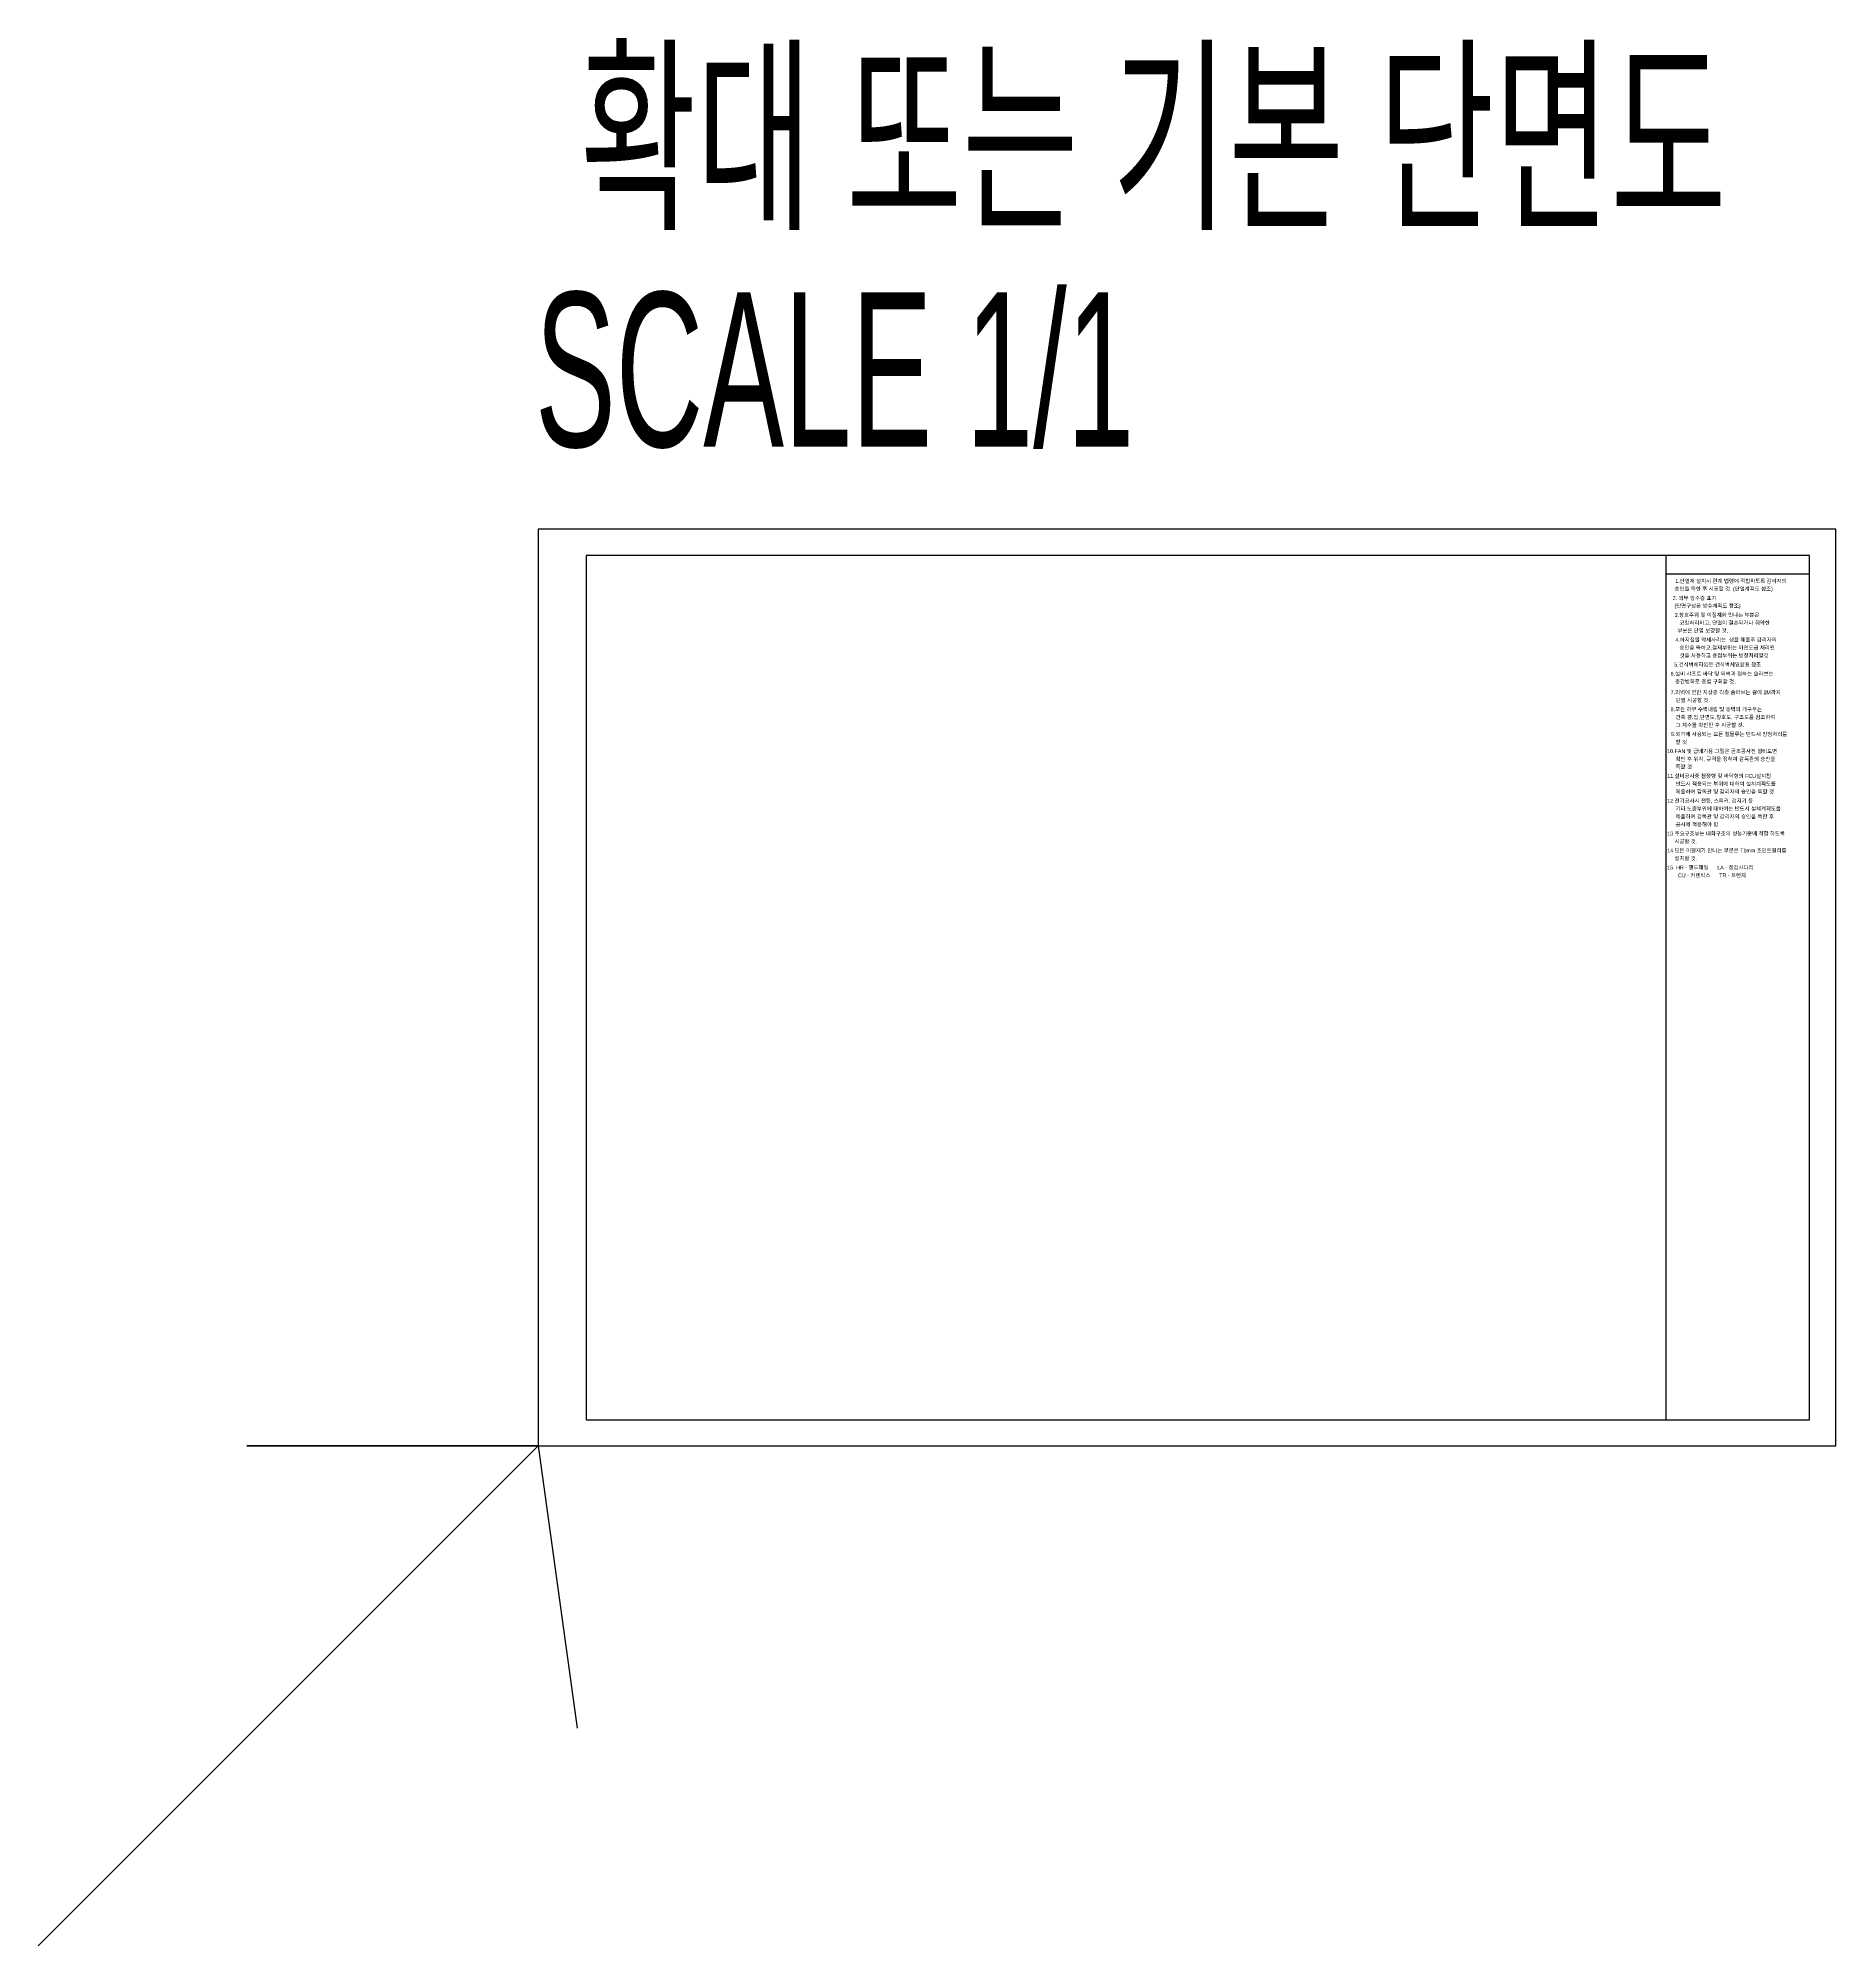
# Model space of a CAD drawing. Header units: millimetres. Extents: x -323 to 842, y -324 to 912.
import ezdxf
from ezdxf.enums import TextEntityAlignment as Align

# ---------------------------------------------------------------- set-up
doc = ezdxf.new("R2010")
doc.units = ezdxf.units.MM
doc.layers.add('A-TEXT-NOTE', color=7, linetype='Continuous')
doc.layers.add('NOPLOT', color=193, linetype='Continuous', plot=False)
doc.styles.add('Gtx', font='')
doc.styles.get('Gtx').set_extended_font_data('Dotum')

msp = doc.modelspace()

# ---------------------------------------------------------------- linework, layer by layer
at = {"layer": 'NOPLOT'}
msp.add_line((732, 565), (825, 565), dxfattribs=at)
for points in [[(1, 0), (842, 0), (842, 594), (1, 594)], [(32, 17), (825, 17), (825, 577), (32, 577)], [(32, 17), (732, 17), (732, 577), (32, 577)]]:
    msp.add_lwpolyline(points, close=True, dxfattribs=at)
msp.add_lwpolyline([(-323.1, -323.9), (1, 0), (-187.9, 0), (1, 0), (26.3, -182.8)], dxfattribs=at)

# ---------------------------------------------------------------- texts
at = {"layer": 'A-TEXT-NOTE', "color": 3, "style": 'Gtx', "width": 0.6}
for s, p in [('확대 또는 기본 단면도', (28.1, 848.4)), ('SCALE 1/1', (-1.1, 697.4))]:
    msp.add_text(s, height=100, dxfattribs=at).set_placement(p, align=Align.MIDDLE_LEFT)
at = {"layer": 'A-TEXT-NOTE', "style": 'Gtx'}
for s, p in [('승인을 득한 후 시공할 것. (단열계획도 참조)', (737.4, 554.1)), ('(단면구성은 방수계획도 참조)', (737.4, 543.1))]:
    msp.add_text(s, height=2.5, dxfattribs=at).set_placement(p)
for s, p in [('1.단열재 설치시 관계 법령에 적합하도록 감리자의', (774, 560.5)), ('2. 외부 방수층 표기', (750.4, 549.4)), ('3.창호주위 및 이질재와 만나는 부분은 ', (765.5, 538.5)), (' 코킹처리하고, 단열이 결손되거나 취약한 ', (769.9, 533.3)), ('4.하지철물 악세사리는  샘플 제출후 감리자의 ', (771.3, 522.4)), ('부분은 단열 보강할 것.', (755.7, 528.3)), ('승인을 득하고,철제부위는 아연도금 처리된 ', (772, 517.2)), ('것을 사용하고 용접부위는 방청처리할것 ', (770, 512.2))]:
    msp.add_text(s, height=2.5, dxfattribs=at).set_placement(p, align=Align.MIDDLE)
msp.add_text('5.건식벽체타입은 건식벽체일람표 참조', height=2.5, dxfattribs=at).set_placement((765.4, 505), align=Align.CENTER)
for s, p in [('6.설비 샤프트 바닥 및 외벽과 접하는 슬라브는 ', (734.9, 500.3)), ('층간방화로 층별 구획할 것.', (737.8, 495.2)), ('7.외벽에 면한 지상층 각층 슬라브는 길이 1M까지', (734.9, 488.3)), ('단열 시공할 것.', (738.2, 483.2)), ('8.모든 하부 수벽내림 및 옹벽의 개구부는', (734.9, 477.3)), ('건축 평,입,단면도,창호도, 구조도를 참조하여', (738.1, 472.2)), ('9.외기에 사용되는 모든 철물류는 반드시 방청처리를', (735.2, 461.2)), ('그 치수를 확인한 후 시공할 것.', (738.1, 467.1)), ('할 것', (738.1, 456.1)), ('10.FAN 및 급배기용 그릴은 골조공사전 설비도면', (732.7, 450.2)), ('확인 후 위치, 규격을 정하여 감독관의 승인을', (738.1, 445.1)), ('11.설비공사중 천정형 및 바닥형의 FCU설치전', (732.7, 434.1)), ('득할 것', (738.1, 440)), ('제출하여 감독관 및 감리자의 승인을 득할 것', (738.1, 423.9)), ('반드시 적용되는 부위에 대하여 설치계획도를', (738.1, 429)), ('12.전기공사시 전등, 스피커, 감지기 등', (732.7, 418)), ('제출하여 감독관 및 감리자의 승인을 득한 후', (738.1, 407.8)), ('기타 노출부위에 대하여는 반드시 설치계획도를', (738.1, 412.9)), ('13.주요구조부는 내화구조의 성능기준에 적합 하도록', (732.7, 396.8)), ('공사에 적용해야 함', (738.1, 402.7)), ('14.모든 이질재가 만나는 부분은 T1mm 조인트필러를', (732.7, 385.8)), ('시공할 것.', (737.4, 391.7)), ('15. HR - 핸드레일      LA - 점검사다리', (732.7, 374.8)), ('설치할 것.', (737.4, 380.7)), ('CU - 커텐박스      TR - 트렌치', (739.7, 369.7))]:
    msp.add_text(s, height=2.5, dxfattribs=at).set_placement(p, align=Align.MIDDLE_LEFT)

doc.saveas('drawing.dxf')
